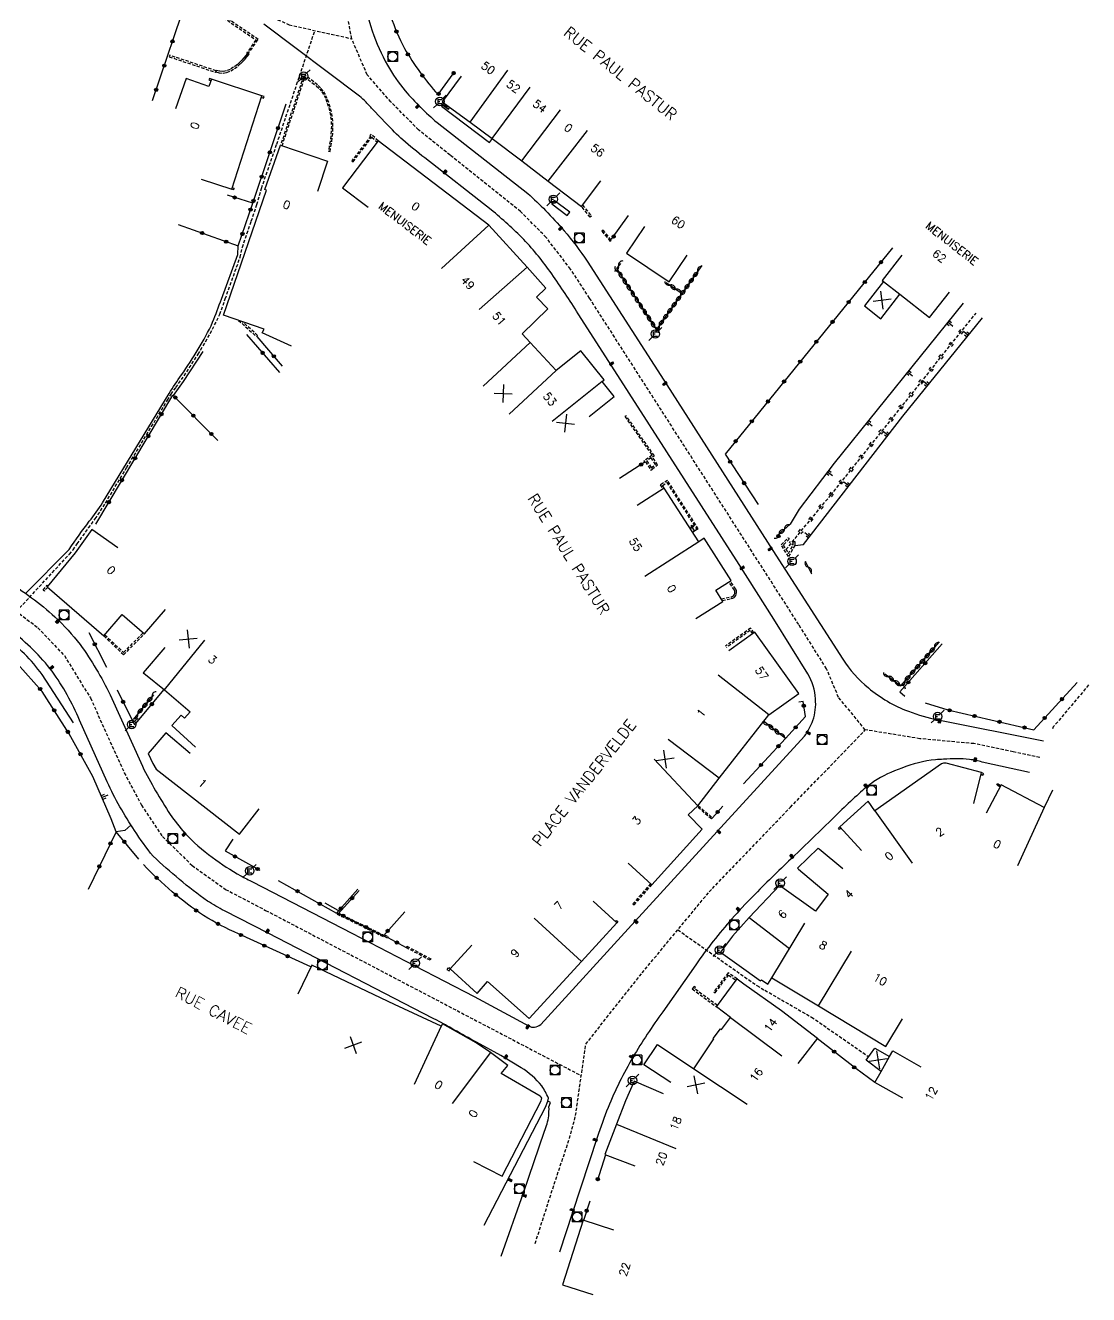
# Model space of a CAD drawing. Header units: millimetres. Extents: x 86000 to 86892, y 139360 to 140000.
# Drawn here: x 86726 to 86892, y 139359.5 to 139557.7 of the extents above; entities that cross this region are included whole.
import ezdxf
from ezdxf.enums import TextEntityAlignment as Align

# ---------------------------------------------------------------- set-up
doc = ezdxf.new("R2010")
doc.units = ezdxf.units.MM
doc.linetypes.add('DASHED', pattern=[0.75, 0.5, -0.25])
doc.layers.get('0').update_dxf_attribs({"linetype": 'CONTINUOUS'})
for name, color, linetype in [('W0001', 6, 'DASHED'), ('W0008', 7, 'CONTINUOUS'), ('W0100', 7, 'CONTINUOUS'), ('W0112', 1, 'DASHED'), ('W0211', 2, 'CONTINUOUS'), ('W0220', 5, 'DASHED'), ('W0310', 3, 'CONTINUOUS'), ('W0322', 7, 'CONTINUOUS'), ('W0334', 7, 'CONTINUOUS'), ('W0400', 7, 'CONTINUOUS'), ('W0420', 7, 'CONTINUOUS'), ('W0471', 7, 'CONTINUOUS'), ('W0984', 7, 'CONTINUOUS'), ('W0989', 7, 'CONTINUOUS'), ('W0991', 7, 'CONTINUOUS'), ('W1102', 7, 'CONTINUOUS')]:
    doc.layers.add(name, color=color, linetype=linetype)
doc.styles.get("Standard").update_dxf_attribs({"font": 'romans.shx', "width": 0.85})

# ---------------------------------------------------------------- blocks, each defined once
blk = doc.blocks.new('t310o')
at = {"color": 0, "linetype": 'Continuous'}
for centre, start, end in [((-0.5, 0.38), 216.8699, 323.1304), ((0.5, -0.37), 36.8699, 143.1303)]:
    blk.add_arc(centre, 0.625, start, end, dxfattribs=at)
blk = doc.blocks.new('T400')
for p, q in [((-0.15, 0.3), (0.15, 0.3)), ((-0.15, -0.25), (-0.15, 0.3)), ((-0.15, 0.15), (0.15, 0.15)), ((-0.15, 0), (0.15, 0)), ((0.15, 0.3), (0.15, -0.25)), ((-0.15, -0.15), (0.15, -0.15)), ((-0.15, -0.25), (-0.15, -0.3)), ((-0.15, -0.3), (0.15, -0.3)), ((0.15, -0.3), (0.15, -0.25))]:
    blk.add_line(p, q)
blk = doc.blocks.new('T471')
for p, q in [((-0.333334, 0.333334), (-0.333334, -0.333334)), ((-0.333334, 0.333334), (0.333334, 0.333334)), ((-0.333334, 0), (0, 0)), ((0.500001, 0.500001), (1.000002, 1.000002)), ((-0.500001, -0.500001), (-1.000002, -1.000002)), ((-0.333334, -0.333334), (0.333334, -0.333334))]:
    blk.add_line(p, q)
blk.add_ellipse((0, 0), major_axis=(0.471405, 0.471405), ratio=1, start_param=5.4977871438, end_param=11.780972451)
blk = doc.blocks.new('T420')
for p, q in [((0.75, 0.75), (-0.75, 0.75)), ((-0.75, 0.75), (-0.75, -0.75)), ((0.75, 0.75), (0.75, -0.75)), ((0.75, -0.75), (-0.75, -0.75))]:
    blk.add_line(p, q)
blk.add_ellipse((0, 0), major_axis=(-0.53, 0.53), ratio=1, start_param=3.926991, end_param=10.210176)
blk = doc.blocks.new('t322o')
at = {"color": 0, "linetype": 'Continuous'}
for radius in [0.25, 0.15]:
    blk.add_circle((0, 0), radius, dxfattribs=at)
blk = doc.blocks.new('t991o')
at = {"color": 0, "linetype": 'Continuous'}
for p, q in [((-1, 1), (1, -1)), ((-1, -1), (1, 1))]:
    blk.add_line(p, q, dxfattribs=at)
blk = doc.blocks.new('t211o')
at = {"color": 0, "linetype": 'Continuous'}
for p, q in [((-0.29, 0.5), (-0.29, 0)), ((0, 1), (0, 0)), ((0.29, 0.5), (0.29, 0))]:
    blk.add_line(p, q, dxfattribs=at)

msp = doc.modelspace()

# ---------------------------------------------------------------- linework, layer by layer
at = {"layer": 'W0001'}
for points in [[(86846.76, 139464.17), (86814.11, 139515.11), (86811.13, 139519.67), (86807.32, 139524.61), (86803.33, 139528.66), (86792.33, 139537.45), (86787.39, 139541.41), (86783.09, 139545.76), (86779.39, 139549.99), (86776.97, 139555.63), (86775.32, 139564.31), (86774.26, 139569.88), (86769.89, 139590.37), (86767.25, 139602.43), (86764.65, 139611.63), (86761.64, 139619.58), (86757.82, 139627.76), (86755.2, 139633.38), (86745.91, 139652.24), (86731.45, 139681.37)], [(86704.26, 139589.55), (86716.69, 139584.09), (86724.96, 139580.28), (86733.85, 139575.99), (86741.6, 139571.91), (86743.94, 139570.6), (86748.37, 139568.44), (86751.18, 139566.82), (86764.03, 139559.22), (86767.19, 139557.81), (86776.97, 139555.63)], [(86724.61, 139466.2), (86732.89, 139475.15), (86733.46, 139475.83), (86734.12, 139476.77), (86735.88, 139479.24), (86736.92, 139480.68), (86737.75, 139481.91), (86738.51, 139483.12), (86741.82, 139488.62), (86745.71, 139495.07), (86748.19, 139499.19), (86748.76, 139500.14), (86749.52, 139501.16), (86751.2, 139503.6), (86753, 139506.38), (86754.89, 139509.6), (86756.38, 139512.6), (86757.23, 139515.03), (86759.54, 139521.51), (86759.89, 139523.06), (86761.29, 139527.16), (86762.17, 139529.73), (86762.87, 139532.27), (86765.27, 139539.18), (86771.21, 139556.91)], [(86683.66, 139484.8), (86692.74, 139480.95), (86701.6, 139477.19), (86709.96, 139473.7), (86716.4, 139470.96), (86722.67, 139467.67), (86727.98, 139463.66), (86732.1, 139459.3), (86736.17, 139452.69), (86741.44, 139441.02), (86744.14, 139435.97), (86747.41, 139431.06), (86752.05, 139426.53), (86757.26, 139422.81), (86763.53, 139419.53), (86812.81, 139393.71)], [(86884.4, 139443.41), (86880.24, 139444.26), (86874.12, 139445.56), (86865.67, 139446.33), (86857.16, 139447.72), (86852.98, 139452.79), (86851.1, 139457.26), (86846.76, 139464.17)], [(86805.6, 139367.5), (86808.58, 139376.78), (86810.97, 139383.89), (86811.92, 139387.48), (86813.51, 139398.64), (86822.3, 139409.75), (86832.77, 139422.4), (86845.46, 139435.62), (86857.16, 139447.72)], [(86827.88, 139416.49), (86840.24, 139407.78), (86841.47, 139407.05), (86848.76, 139402.86), (86857.7, 139396.67)]]:
    msp.add_lwpolyline(points, dxfattribs=at)
at = {"layer": 'W0008', "flags": 128}
for points in [[(86778.41, 139563.85, 0.0285), (86780.17, 139556.85, 0.0474), (86782.57, 139551.49, 0.0444), (86785.31, 139547.48, 0.0371), (86790.3, 139542.55), (86804.48, 139531.45, -0.0101), (86807.23, 139528.82, -0.0189), (86810.12, 139525.66, -0.033), (86813.73, 139520.88), (86826.18, 139501.59), (86842.74, 139475.7), (86853.63, 139458.77, 0.0757), (86857.64, 139454.26, 0.0819), (86863.88, 139450.61, 0.0418), (86868.54, 139449.28), (86884.98, 139445.98)], [(86723.02, 139470.96, -0.0522), (86730.63, 139465.35, -0.0444), (86734.57, 139461.03, -0.0395), (86739.27, 139453.18), (86744.28, 139442.03, 0.0288), (86748.63, 139434.52, 0.0338), (86750.91, 139431.6, 0.0484), (86755.2, 139427.81, 0.0343), (86759.65, 139424.93, 0.0063), (86761.5, 139423.96), (86776.97, 139415.96), (86786.83, 139410.88), (86796.08, 139406.08), (86804.65, 139401.46, 0.1443), (86805.5, 139401.27, 0.1095), (86806.48, 139401.68), (86821.22, 139417.82), (86834.02, 139431.83), (86847.67, 139446.72, 0.0537), (86848.98, 139449.19, 0.1035), (86849.38, 139452.54, 0.1215), (86848.2, 139456.45), (86842.87, 139465), (86837.47, 139473.52), (86817.59, 139504.49), (86812.33, 139512.69, 0.0121), (86808.2, 139518.91, 0.0368), (86803.82, 139524.29, 0.0248), (86798.73, 139528.92), (86788.36, 139537.03, -0.0159), (86784.97, 139539.82, -0.0211), (86782.38, 139542.36), (86780.37, 139544.5, 0.0019), (86779.2, 139545.71, 0.0406), (86778.2, 139546.66), (86763.24, 139557.92)], [(86726.04, 139469.02), (86732.85, 139475.9, -0.0124), (86735.99, 139480.29, 0.0271), (86738.07, 139483.15), (86748.46, 139500.26, -0.015), (86750.39, 139503.13, 0.0154), (86753, 139507.15, 0.0333), (86755.25, 139511.37, 0.0145), (86756.62, 139514.99), (86759.18, 139521.93), (86759.26, 139523.27)], [(86797.67, 139370.35), (86807.2, 139388.8), (86807.58, 139389.74), (86807.68, 139390.22, 0.0432), (86806.65, 139392.11, 0.0863), (86803.42, 139394.95), (86800.24, 139396.84), (86796.47, 139398.93, -0.0025), (86792.93, 139400.89, 0.011), (86790.27, 139402.37), (86789.71, 139402.66), (86763.93, 139415.95), (86757.09, 139419.43, -0.0079), (86754.43, 139420.98, -0.0336), (86745.96, 139428, -0.0302), (86743.07, 139431.98, -0.0398), (86738.79, 139439.58), (86734.48, 139449.22, 0.055), (86730.19, 139456.86, 0.0677), (86723.83, 139463.16, 0.0438)], [(86882.79, 139441.08), (86875.4, 139442.69, 0.0197), (86873.43, 139443.1, 0.0466), (86869.37, 139443.12, 0.0094), (86868.12, 139443.05, 0.0676), (86862.85, 139441.75, 0.0601), (86858.5, 139439.63, 0.034), (86856.15, 139437.74, 0.0069), (86853.51, 139435.28), (86852.03, 139433.82), (86845.57, 139427.58, 0.0074), (86839.57, 139421.7, 0.0128), (86836.34, 139418.23, 0.0271), (86830.68, 139411.03), (86825.52, 139403.69, 0.0209), (86820.87, 139396.6, 0.0361), (86816.99, 139388.74, 0.0168), (86815.3, 139384.08), (86811.44, 139372.35), (86809.42, 139366.16)], [(86800.31, 139365.55), (86803.8, 139375.44), (86807.08, 139385.03, 0.0545), (86807.73, 139387.43, 0.0346), (86807.76, 139388.86), (86808.01, 139389.52), (86807.58, 139389.74)]]:
    msp.add_lwpolyline(points, format="xyb", dxfattribs=at)
at = {"layer": 'W0100'}
msp.add_line((86830.87, 139478.98), (86830.2, 139478.54), dxfattribs=at)
at = {"layer": 'W0100', "flags": 128}
for points in [[(86794.06, 139549.81), (86791.11, 139545.76), (86795.44, 139542.61), (86798.9, 139540.05), (86803.53, 139536.56), (86807.64, 139533.37), (86812.83, 139529.45), (86815.85, 139533.43)], [(86753.47, 139533.68), (86758.23, 139532.15), (86762.92, 139546.73), (86755.06, 139549.32), (86754.66, 139548.18), (86751.14, 139549.42), (86749.47, 139544.7)], [(86791.34, 139545.6), (86791.14, 139545.33), (86792.06, 139544.62), (86792.27, 139544.92)], [(86767.55, 139507.61), (86763.01, 139509.71), (86763.28, 139510.29), (86756.94, 139512.45), (86763.68, 139532.01), (86763.39, 139532.11), (86765.86, 139538.99), (86773.21, 139536.5), (86771.61, 139531.76)], [(86814.03, 139496.63), (86817.93, 139499.76), (86816.05, 139502.11), (86816.36, 139502.36), (86812.76, 139506.91), (86808.89, 139503.83), (86804.81, 139508.21), (86803.58, 139509.53), (86807.58, 139513.43), (86805.81, 139515.3), (86807.25, 139516.69), (86804.37, 139519.96), (86798.38, 139526.52), (86781.12, 139539.69), (86775.53, 139532.33), (86779.51, 139529.31)], [(86822.68, 139526.31), (86819.88, 139522.17), (86826.52, 139517.68), (86829.32, 139521.82)], [(86862.87, 139521.83), (86859.79, 139517.89), (86860, 139517.73), (86857.01, 139513.9), (86859.59, 139511.9), (86862.54, 139515.74), (86867.2, 139512.11), (86870.28, 139516.05)], [(86830.71, 139465.09), (86834.93, 139467.78), (86833.8, 139469.54), (86836.19, 139471.06), (86832, 139477.62), (86831.15, 139477.07), (86825.73, 139485.45), (86821.53, 139482.74)], [(86740.46, 139476.13), (86736.38, 139479.02), (86733.78, 139475.35), (86729.42, 139470.07), (86738.25, 139462.38), (86741.15, 139465.71), (86744.59, 139462.72), (86747.87, 139466.49)], [(86820.11, 139426.88), (86823.82, 139423.52), (86831.69, 139432.21), (86829.52, 139434.42), (86831.03, 139435.83), (86834.33, 139440.17), (86842.08, 139450.08), (86846.77, 139453.38), (86839.91, 139462.97), (86835.84, 139460.05)], [(86747.78, 139460.55), (86744.41, 139456.64), (86744.78, 139456.35), (86747.71, 139453.97), (86751.74, 139450.52), (86750.88, 139449.53), (86750.36, 139450), (86748.89, 139448.37), (86752.6, 139445.02)], [(86751.74, 139444.04), (86747.93, 139447.27), (86745.16, 139444), (86745.94, 139442.46), (86746.44, 139441.6), (86759.44, 139431.45), (86762.51, 139435.39)], [(86886.38, 139438.3), (86886.38, 139438.3), (86886.38, 139438.3), (86885.06, 139435.6), (86878.37, 139439.13), (86876.04, 139434.71)], [(86853.63, 139426.01), (86849.95, 139429.1), (86849.81, 139429.25), (86846.58, 139426.11), (86846.72, 139425.97), (86851.36, 139422.07), (86849.39, 139419.41), (86843.78, 139423.43), (86839.03, 139418.42), (86836.42, 139415.5), (86834.54, 139413.02), (86838.56, 139410.14), (86840.81, 139408.54), (86840.94, 139408.66), (86841.94, 139408.02), (86842.56, 139408.97), (86849.83, 139404.6), (86860.36, 139398.28), (86862.94, 139402.57)], [(86795.7, 139414.11), (86792.32, 139410.42), (86796.55, 139406.55), (86798.19, 139408.41), (86804.65, 139402.64), (86812.82, 139411.52), (86818.35, 139417.6), (86814.66, 139420.96)], [(86826.77, 139392.64), (86822.6, 139395.4), (86824.69, 139398.56), (86830.38, 139394.8), (86833.5, 139399.48), (86833.42, 139399.54), (86834.54, 139401.04), (86834.7, 139400.92), (86836.1, 139402.8), (86833.92, 139404.46), (86837.14, 139408.84), (86838.21, 139408.06), (86844.09, 139403.9), (86849.69, 139399.58), (86846.64, 139395.62)], [(86825.66, 139390.86), (86821.09, 139392.88), (86819.7, 139389.76), (86818.31, 139386.15), (86816.5, 139381.41), (86821.17, 139379.62)], [(86817.88, 139369.59), (86813.12, 139371.13), (86809.86, 139361.07), (86814.62, 139359.53)]]:
    msp.add_lwpolyline(points, dxfattribs=at)
at = {"layer": 'W0100'}
for points in [[(86791.6, 139544.98), (86791.81, 139545.26), (86791.41, 139545.2), (86791.87, 139544.86), (86791.81, 139545.26)], [(86830.53, 139478.76), (86829.99, 139479.6), (86829.91, 139479.21), (86830.38, 139479.52), (86829.99, 139479.6)], [(86863.02, 139390.18), (86858.67, 139392.65), (86859.65, 139394.37), (86857.31, 139396.14), (86858.65, 139398.01), (86860.96, 139396.69), (86861.46, 139397.57), (86865.81, 139395.1)]]:
    msp.add_lwpolyline(points, dxfattribs=at)
at = {"layer": 'W0100', "flags": 128}
for points in [[(86874.08, 139436.22), (86875.32, 139441.07), (86869.77, 139442.5, 0.0982), (86869.34, 139442.53, 0.1044), (86869.07, 139442.41), (86858.67, 139435.05), (86857.59, 139436.57), (86853.2, 139432.55), (86856.58, 139428.86)], [(86796, 139380.29), (86800.44, 139378), (86806.54, 139389.78, 0.1805), (86806.63, 139390.21, 0.187), (86806.39, 139390.49), (86800.28, 139394.05), (86801.35, 139395.31), (86798.64, 139397.35), (86796.54, 139398.75), (86796.05, 139399.06), (86791.15, 139401.81), (86790.93, 139401.43), (86783.63, 139404.82), (86770.73, 139410.97), (86768.58, 139406.45)]]:
    msp.add_lwpolyline(points, format="xyb", dxfattribs=at)
at = {"layer": 'W0112'}
for points in [[(86751.38, 139562.77), (86761.99, 139555.45), (86760.54, 139553.34), (86760.75, 139553.2), (86762.34, 139555.52), (86751.53, 139562.97)], [(86748.48, 139552.81), (86755.71, 139550.39), (86755.79, 139550.63), (86748.56, 139553.05)], [(86769.56, 139549.71), (86771.47, 139548.24), (86771.93, 139547.82), (86772.31, 139547.33), (86772.64, 139546.78), (86772.92, 139546.19), (86773.16, 139545.58), (86773.38, 139544.87), (86773.56, 139544.16), (86773.68, 139543.44), (86773.76, 139542.72), (86773.79, 139542), (86773.77, 139541.22), (86773.7, 139540.43), (86773.6, 139539.64), (86773.47, 139538.85), (86773.33, 139538.06), (86773.58, 139538.01), (86773.72, 139538.81), (86773.85, 139539.61), (86773.95, 139540.41), (86774.02, 139541.2), (86774.04, 139542), (86774.01, 139542.74), (86773.93, 139543.47), (86773.8, 139544.21), (86773.62, 139544.94), (86773.39, 139545.66), (86773.15, 139546.29), (86772.86, 139546.9), (86772.52, 139547.47), (86772.11, 139547.99), (86771.63, 139548.43), (86769.71, 139549.91)], [(86817.48, 139524.2), (86816.24, 139525.73), (86816.04, 139525.58), (86817.29, 139524.04)], [(86822.83, 139489.58), (86823.66, 139488.28), (86823.87, 139488.41), (86824.73, 139489.09), (86823.94, 139490.33), (86824.22, 139490.52), (86819.81, 139496.77), (86819.61, 139496.63), (86823.87, 139490.58), (86822.59, 139489.71), (86822.73, 139489.51)], [(86823.04, 139489.72), (86823.73, 139488.63), (86824.39, 139489.14), (86823.73, 139490.19)], [(86846.16, 139477.11), (86846.16, 139476.52), (86845.16, 139474.76), (86844.03, 139476.59), (86845.11, 139477.69), (86845.29, 139477.51), (86844.34, 139476.56), (86845.15, 139475.25), (86845.91, 139476.59), (86845.91, 139477.11)], [(86782.01, 139415.63), (86782.07, 139415.73), (86782.67, 139415.39), (86782.54, 139415.17), (86781.96, 139415.51), (86781.91, 139415.4), (86774.77, 139418.89), (86774.88, 139419.12)], [(86785.57, 139413.95), (86789.33, 139411.95), (86789.21, 139411.73), (86785.45, 139413.73)]]:
    msp.add_lwpolyline(points, close=True, dxfattribs=at)
for points in [[(86760.66, 139553.26), (86760.46, 139553.01), (86760.13, 139552.64), (86759.79, 139552.27), (86759.43, 139551.91), (86759.05, 139551.56), (86758.53, 139551.17), (86757.98, 139550.84), (86757.41, 139550.61), (86756.86, 139550.51), (86756.3, 139550.57), (86755.83, 139550.69), (86755.77, 139550.45), (86756.26, 139550.32), (86756.87, 139550.26), (86757.48, 139550.37), (86758.09, 139550.62), (86758.67, 139550.96), (86759.2, 139551.37), (86759.61, 139551.73), (86759.98, 139552.09), (86760.32, 139552.47), (86760.65, 139552.85), (86760.97, 139553.24), (86760.85, 139553.35)], [(86766.1, 139538.91), (86769.66, 139549.67), (86769.43, 139549.74), (86765.86, 139538.99)], [(86755.06, 139549.32), (86754.76, 139549.43), (86754.67, 139549.19), (86754.98, 139549.08)], [(86762.84, 139546.49), (86763.21, 139546.37), (86763.29, 139546.61), (86762.92, 139546.73)], [(86781.12, 139539.69), (86779.99, 139540.71), (86779.82, 139540.53), (86779.93, 139540.43), (86776.98, 139536.57), (86777.18, 139536.42), (86780.11, 139540.26), (86780.97, 139539.49)], [(86758.3, 139532.39), (86758.58, 139532.3), (86758.51, 139532.06), (86758.23, 139532.15)], [(86812.99, 139529.65), (86814.41, 139527.93), (86814.22, 139527.77), (86812.83, 139529.45)], [(86759.28, 139511.64), (86762.12, 139509.12), (86762.28, 139509.31), (86759.89, 139511.44)], [(86825.73, 139485.45), (86825.47, 139485.87), (86826.18, 139486.32), (86830.87, 139478.98), (86831.08, 139479.11), (86826.26, 139486.67), (86825.33, 139486.08), (86825.32, 139486.1), (86825.11, 139485.97), (86825.52, 139485.32)], [(86834.69, 139468.15), (86836.17, 139468.47), (86836.27, 139468.5), (86836.37, 139468.53), (86836.46, 139468.57), (86836.54, 139468.61), (86836.6, 139468.66), (86836.7, 139468.8), (86836.77, 139468.98), (86836.8, 139469.19), (86836.78, 139469.38), (86836.71, 139469.52), (86835.84, 139470.84)], [(86834.83, 139467.93), (86836.22, 139468.23), (86836.34, 139468.26), (86836.46, 139468.3), (86836.57, 139468.34), (86836.68, 139468.4), (86836.77, 139468.48), (86836.92, 139468.68), (86837.01, 139468.92), (86837.05, 139469.18), (86837.02, 139469.44), (86836.92, 139469.66), (86836.05, 139470.98)], [(86729.5, 139469.99), (86728.98, 139469.38), (86728.79, 139469.55), (86729.44, 139470.31), (86729.55, 139470.22)], [(86738.25, 139462.38), (86741.36, 139459.43), (86744.59, 139462.72)], [(86738.42, 139462.56), (86741.36, 139459.78), (86744.4, 139462.88)], [(86839.77, 139462.87), (86839.25, 139463.6), (86835.32, 139460.79)], [(86839.57, 139462.72), (86839.19, 139463.25), (86835.46, 139460.58)], [(86892.02, 139454.72), (86886.5, 139448.16), (86886.41, 139447.89)], [(86875.26, 139440.81), (86875.53, 139440.62), (86875.67, 139440.83), (86875.32, 139441.07)], [(86878.19, 139438.79), (86877.68, 139439.12), (86877.82, 139439.33), (86878.31, 139439.01)], [(86831.07, 139435.89), (86833.29, 139433.99), (86833.13, 139433.8), (86830.89, 139435.71)], [(86853.37, 139432.36), (86853.15, 139432.16), (86852.98, 139432.35), (86853.2, 139432.55)], [(86823.63, 139423.69), (86820.88, 139420.55), (86821.07, 139420.39), (86823.82, 139423.52)], [(86818.17, 139417.76), (86818.33, 139417.95), (86818.52, 139417.78), (86818.35, 139417.6)], [(86792.34, 139410.44), (86792.16, 139410.56), (86792.08, 139410.43), (86791.97, 139410.5), (86791.83, 139410.29), (86792.16, 139410.08), (86792.35, 139410.39)], [(86837.14, 139408.84), (86835.73, 139409.76), (86833.52, 139406.81), (86833.72, 139406.66), (86835.79, 139409.42), (86836.99, 139408.64)], [(86834.06, 139404.67), (86830.49, 139407.3), (86830.63, 139407.5), (86830.43, 139407.65), (86830.14, 139407.25), (86833.92, 139404.46)]]:
    msp.add_lwpolyline(points, dxfattribs=at)
at = {"layer": 'W0211', "flags": 128}
for points in [[(86872.45, 139514.35), (86852.28, 139489.35), (86846.84, 139482.17), (86845.42, 139479.84)], [(86742.5, 139432.84), (86741.53, 139432), (86740.19, 139431.78), (86739.4, 139433.82), (86736.57, 139440.44)]]:
    msp.add_lwpolyline(points, dxfattribs=at)
at = {"layer": 'W0211'}
msp.add_lwpolyline([(86846.16, 139476.52), (86847.52, 139476.64), (86863.02, 139496.7), (86875.43, 139512.03)], dxfattribs=at)
at = {"layer": 'W0211', "flags": 128}
msp.add_lwpolyline([(86733.55, 139448.83), (86728.62, 139456.35, 0.0926), (86722.54, 139462.26, 0.0272), (86713.89, 139467.52)], format="xyb", dxfattribs=at)
at = {"layer": 'W0220'}
for p, q in [((86851.76, 139484.36), (86874.46, 139512.78)), ((86871.93, 139510.02), (86872.09, 139510.21)), ((86870.22, 139507.87), (86870.37, 139508.06)), ((86870.37, 139508.06), (86870.53, 139508.26)), ((86871.78, 139509.82), (86871.93, 139510.02)), ((86872.17, 139509.51), (86872.32, 139509.71)), ((86872.32, 139509.71), (86872.48, 139509.9)), ((86868.65, 139505.92), (86868.81, 139506.11)), ((86868.81, 139506.11), (86868.97, 139506.31)), ((86870.61, 139507.56), (86870.76, 139507.75)), ((86870.76, 139507.75), (86870.92, 139507.95)), ((86867.09, 139503.96), (86867.25, 139504.16)), ((86867.25, 139504.16), (86867.41, 139504.35)), ((86869.05, 139505.6), (86869.2, 139505.8)), ((86869.2, 139505.8), (86869.36, 139505.99)), ((86865.53, 139502.01), (86865.69, 139502.2)), ((86865.69, 139502.2), (86865.85, 139502.4)), ((86867.49, 139503.65), (86867.64, 139503.85)), ((86867.64, 139503.85), (86867.8, 139504.04)), ((86863.97, 139500.06), (86864.13, 139500.25)), ((86864.13, 139500.25), (86864.29, 139500.45)), ((86864.52, 139499.94), (86864.68, 139500.13)), ((86865.93, 139501.7), (86866.08, 139501.89)), ((86866.08, 139501.89), (86866.24, 139502.09)), ((86862.41, 139498.1), (86862.57, 139498.3)), ((86862.57, 139498.3), (86862.73, 139498.49)), ((86862.96, 139497.99), (86863.12, 139498.18)), ((86864.37, 139499.74), (86864.52, 139499.94)), ((86860.85, 139496.15), (86861.01, 139496.34)), ((86861.01, 139496.34), (86861.17, 139496.54)), ((86861.4, 139496.03), (86861.56, 139496.23)), ((86862.81, 139497.79), (86862.96, 139497.99)), ((86859.29, 139494.2), (86859.45, 139494.39)), ((86859.45, 139494.39), (86859.61, 139494.59)), ((86859.84, 139494.08), (86860, 139494.27)), ((86861.25, 139495.84), (86861.4, 139496.03)), ((86857.73, 139492.24), (86857.89, 139492.44)), ((86857.89, 139492.44), (86858.05, 139492.63)), ((86858.28, 139492.12), (86858.44, 139492.32)), ((86859.69, 139493.88), (86859.84, 139494.08)), ((86856.17, 139490.29), (86856.33, 139490.48)), ((86856.33, 139490.48), (86856.49, 139490.68)), ((86856.72, 139490.17), (86856.88, 139490.37)), ((86858.12, 139491.93), (86858.28, 139492.12)), ((86854.61, 139488.33), (86854.77, 139488.53)), ((86854.77, 139488.53), (86854.93, 139488.73)), ((86855.16, 139488.22), (86855.32, 139488.41)), ((86856.56, 139489.98), (86856.72, 139490.17)), ((86853.05, 139486.38), (86853.21, 139486.58)), ((86853.21, 139486.58), (86853.37, 139486.77)), ((86853.44, 139486.07), (86853.6, 139486.26)), ((86853.6, 139486.26), (86853.76, 139486.46)), ((86855, 139488.02), (86855.16, 139488.22)), ((86844.77, 139475.87), (86851.76, 139484.36)), ((86851.49, 139484.43), (86851.57, 139484.52)), ((86851.57, 139484.52), (86851.65, 139484.62)), ((86851.65, 139484.62), (86851.81, 139484.82)), ((86851.96, 139484.21), (86852.04, 139484.31)), ((86852.04, 139484.31), (86852.2, 139484.51)), ((86849.91, 139482.5), (86850.07, 139482.69)), ((86850.07, 139482.69), (86850.22, 139482.89)), ((86850.29, 139482.18), (86850.45, 139482.38)), ((86850.45, 139482.38), (86850.61, 139482.57)), ((86851.88, 139484.11), (86851.96, 139484.21)), ((86848.32, 139480.57), (86848.48, 139480.76)), ((86848.48, 139480.76), (86848.64, 139480.96)), ((86848.7, 139480.25), (86848.86, 139480.45)), ((86848.86, 139480.45), (86849.02, 139480.64)), ((86846.73, 139478.64), (86846.89, 139478.83)), ((86846.89, 139478.83), (86847.05, 139479.03)), ((86847.12, 139478.32), (86847.27, 139478.52)), ((86847.27, 139478.52), (86847.43, 139478.71)), ((86845.3, 139476.9), (86845.46, 139477.1)), ((86845.69, 139476.59), (86845.84, 139476.78))]:
    msp.add_line(p, q, dxfattribs=at)
at = {"layer": 'W0310', "flags": 128}
for points in [[(86818.94, 139520.54), (86818.29, 139519.74), (86824.55, 139510.2), (86831.67, 139520.24)], [(86826.06, 139517.58), (86828.54, 139515.83)], [(86845.42, 139479.84), (86843.48, 139478.13)], [(86847.77, 139474.04), (86848.78, 139472.09)], [(86860.23, 139456.47), (86862.69, 139454.61), (86868.74, 139461.47)], [(86746.03, 139453.18), (86742.83, 139449.34)]]:
    msp.add_lwpolyline(points, dxfattribs=at)
at = {"layer": 'W0310'}
msp.add_lwpolyline([(86844.7, 139446.37), (86841.27, 139449.05)], dxfattribs=at)
at = {"layer": 'W0322', "flags": 128}
for points in [[(86777.74, 139584.02), (86779.37, 139575.78, 0.0069), (86781.64, 139564.41, 0.0696), (86785.19, 139554.1, 0.0475), (86790.44, 139546.91), (86793.07, 139550.52)], [(86770.6, 139410.7), (86759.29, 139415.85, -0.0335), (86753.84, 139418.7, -0.0532), (86744.46, 139426.67)]]:
    msp.add_lwpolyline(points, format="xyb", dxfattribs=at)
for points in [[(86745.87, 139545.98), (86751.53, 139562.8)], [(86749.85, 139526.64), (86759.26, 139523.27), (86761.51, 139529.93), (86757.57, 139531.21)], [(86817.55, 139524.31), (86820.16, 139528.02)], [(86861.41, 139522.97), (86835.29, 139490.78), (86840.41, 139482.88)], [(86760.56, 139509.47), (86765.67, 139503.54)], [(86762.14, 139509.14), (86766.12, 139504.52)], [(86737, 139479.85), (86749.04, 139499.99), (86756.08, 139492.88)], [(86736.57, 139440.42), (86732.85, 139447.07), (86728.66, 139453.72), (86723.45, 139459.51), (86717.07, 139464.02), (86709.87, 139467.44), (86702.85, 139470.59), (86681.49, 139479.7), (86677.56, 139470.5)], [(86843.35, 139478.14), (86843.84, 139477.81)], [(86735.91, 139462.9), (86738.67, 139457.51)], [(86869.16, 139461.13), (86862.54, 139453.63), (86863.31, 139452.95)], [(86866.5, 139451.95), (86870.02, 139450.84), (86883.48, 139447.73), (86890.22, 139455.11)], [(86740.34, 139453.96), (86743.05, 139448.51)], [(86743.2, 139448.67), (86747.67, 139454)], [(86838.16, 139439.28), (86844.7, 139446.37), (86847.83, 139449.78), (86847.44, 139452.16), (86846.79, 139452.06)], [(86743.72, 139427.53), (86740.19, 139431.78), (86735.81, 139422.79)], [(86758.42, 139430.65), (86757.19, 139428.81), (86762.61, 139425.79)], [(86765.48, 139424.21), (86774.6, 139419.09), (86777.93, 139422.82)], [(86778.11, 139422.65), (86774.91, 139419.06), (86781.91, 139415.57), (86785.24, 139419.3)], [(86772.79, 139420.7), (86775.17, 139419.36)], [(86782.6, 139415.27), (86785.45, 139413.73)], [(86858.67, 139392.65), (86855.67, 139394.82), (86849.65, 139399.52)], [(86816.58, 139381.37), (86815.27, 139377.24)], [(86814.12, 139374.13), (86813.18, 139371.11)]]:
    msp.add_lwpolyline(points, dxfattribs=at)
at = {"layer": 'W0322'}
for points in [[(86761.51, 139529.93), (86766.74, 139545.47)], [(86822.73, 139489.51), (86818.8, 139486.97)], [(86833.29, 139433.99), (86834.91, 139435.78)]]:
    msp.add_lwpolyline(points, dxfattribs=at)
at = {"layer": 'W0334', "flags": 128}
for points in [[(86791.14, 139545.33), (86790.96, 139545.08), (86798.5, 139539.45), (86798.94, 139540.03)], [(86808.56, 139530.37), (86808.22, 139529.83), (86810.63, 139528.03), (86811, 139528.53), (86808.56, 139530.37)], [(86749.12, 139499.9), (86750.68, 139502.09), (86753.77, 139506.81)]]:
    msp.add_lwpolyline(points, dxfattribs=at)
at = {"layer": 'W1102'}
for p, q in [((86795.44, 139542.61), (86801.33, 139550.7)), ((86798.9, 139540.05), (86804.85, 139548.09)), ((86803.53, 139536.56), (86809.55, 139544.55)), ((86807.64, 139533.37), (86813.77, 139541.28)), ((86798.38, 139526.52), (86791, 139519.77)), ((86804.37, 139519.96), (86796.86, 139513.37)), ((86860, 139517.73), (86862.54, 139515.74)), ((86804.81, 139508.21), (86797.49, 139501.4)), ((86808.89, 139503.83), (86801.57, 139497.01)), ((86816.05, 139502.11), (86808.24, 139495.86)), ((86831.15, 139477.07), (86822.75, 139471.65)), ((86747.71, 139453.97), (86754.03, 139461.71)), ((86842.08, 139450.08), (86834.2, 139456.25)), ((86834.33, 139440.17), (86826.36, 139446.22)), ((86831.03, 139435.83), (86824.19, 139443.13)), ((86858.67, 139435.05), (86864.45, 139426.89)), ((86885.06, 139435.6), (86880.91, 139426.5)), ((86812.82, 139411.52), (86805.46, 139418.29)), ((86839.03, 139418.42), (86845.34, 139413.59)), ((86842.56, 139408.97), (86847.72, 139417.54)), ((86849.83, 139404.6), (86854.98, 139413.17)), ((86790.93, 139401.43), (86786.72, 139392.36)), ((86836.1, 139402.8), (86844.12, 139396.82)), ((86798.64, 139397.35), (86792.64, 139389.35)), ((86859.65, 139394.37), (86860.96, 139396.69)), ((86830.38, 139394.8), (86838.71, 139389.28)), ((86818.31, 139386.15), (86827.55, 139382.33))]:
    msp.add_line(p, q, dxfattribs=at)

# ---------------------------------------------------------------- block references
at = {"layer": 'W0211'}
for p, rotation in [((86870.03, 139511.35), 231.1008474411397), ((86873.24, 139509.33), 51.01859693178034), ((86863.75, 139503.57), 231.1008474411397), ((86866.95, 139501.56), 51.01859693178034), ((86857.47, 139495.78), 231.1008474411397), ((86860.73, 139493.73), 52.30879961553382), ((86851.23, 139487.97), 232.8809752602177), ((86854.62, 139485.82), 52.30879961553382), ((86848.5, 139477.91), 52.30879961553382), ((86737.98, 139437.13), 293.1999489243581)]:
    msp.add_blockref('t211o', p, dxfattribs=dict(at, rotation=rotation))
at = {"layer": 'W0310'}
for p, rotation in [((86818.64, 139520.16), 230.5156676823389), ((86818.62, 139519.23), 303.2697434754037), ((86831, 139519.29), 54.6364069186174), ((86819.26, 139518.27), 303.2697434754037), ((86819.89, 139517.3), 303.2697434754037), ((86829.66, 139517.41), 54.6364069186174), ((86830.33, 139518.35), 54.6364069186174), ((86820.52, 139516.33), 303.2697434754037), ((86821.16, 139515.37), 303.2697434754037), ((86826.65, 139517.16), 324.8926905794478), ((86827.6, 139516.5), 324.8926905794478), ((86828.32, 139515.53), 54.6364069186174), ((86828.99, 139516.47), 54.6364069186174), ((86821.79, 139514.4), 303.2697434754037), ((86822.42, 139513.44), 303.2697434754037), ((86826.99, 139513.64), 54.6364069186174), ((86827.65, 139514.58), 54.6364069186174), ((86823.06, 139512.47), 303.2697434754037), ((86823.69, 139511.51), 303.2697434754037), ((86825.65, 139511.76), 54.6364069186174), ((86826.32, 139512.7), 54.6364069186174), ((86824.32, 139510.54), 303.2697434754037), ((86824.98, 139510.82), 54.6364069186174), ((86843.68, 139478.31), 221.459085085734), ((86844.55, 139479.08), 221.459085085734), ((86848.25, 139473.11), 297.4503973879793), ((86867.21, 139459.74), 48.61183395752139), ((86867.98, 139460.61), 48.61183395752139), ((86865.69, 139458.01), 48.61183395752139), ((86866.45, 139458.87), 48.61183395752139), ((86860.77, 139456.05), 323.0599774574332), ((86864.16, 139456.27), 48.61183395752139), ((86864.92, 139457.14), 48.61183395752139), ((86861.7, 139455.36), 323.0599774574332), ((86862.62, 139454.67), 323.0599774574332), ((86863.4, 139455.41), 48.61183395752139), ((86745.05, 139452), 230.1207145303624), ((86745.79, 139452.89), 230.1207145303624), ((86743.57, 139450.23), 230.1207145303624), ((86744.31, 139451.12), 230.1207145303624), ((86841.97, 139448.5), 141.9674828748845), ((86842.88, 139447.79), 141.9674828748845), ((86843.79, 139447.08), 141.9674828748845)]:
    msp.add_blockref('t310o', p, dxfattribs=dict(at, rotation=rotation))
at = {"layer": 'W0322'}
for p, rotation in [((86783.95, 139556.76), 292.671915076816), ((86748.98, 139555.22), 71.38361180726773), ((86747.7, 139551.43), 71.38361180726773), ((86785.74, 139553.19), 302.0221404078216), ((86788, 139549.89), 306.904789444449), ((86792.88, 139550.27), 53.92042747186252), ((86746.43, 139547.64), 71.38361180726773), ((86790.53, 139547.03), 53.92042747186252), ((86765.46, 139541.68), 71.38047707463384), ((86764.19, 139537.89), 71.38047707463384), ((86762.91, 139534.1), 71.38047707463384), ((86758.69, 139530.84), 162.0892185630641), ((86761.63, 139530.31), 71.38047707463384), ((86761.17, 139528.95), 71.38047707466703), ((86753.61, 139525.29), 340.2617365183394), ((86757.38, 139523.94), 340.2617365183394), ((86759.9, 139525.16), 71.38047707466703), ((86817.86, 139524.74), 54.9508757234928), ((86859.6, 139520.74), 230.9472558079088), ((86857.08, 139517.64), 230.9472558079088), ((86854.56, 139514.53), 230.9472558079088), ((86852.04, 139511.43), 230.9472558079088), ((86849.52, 139508.32), 230.9472558079088), ((86763.06, 139506.57), 310.7287342435133), ((86764.81, 139506.04), 310.7287342431907), ((86847, 139505.21), 230.9472558079088), ((86844.48, 139502.11), 230.9472558079088), ((86749.42, 139499.61), 314.7514436733567), ((86841.96, 139499), 230.9472558079088), ((86747.26, 139497.01), 59.12875042931752), ((86752.24, 139496.77), 314.7514436733567), ((86839.44, 139495.89), 230.9472558079088), ((86755.05, 139493.92), 314.7514436733567), ((86745.21, 139493.58), 59.12875042931752), ((86836.92, 139492.79), 230.9472558079088), ((86743.16, 139490.15), 59.12875042931752), ((86822.16, 139489.14), 212.8694201277607), ((86836.06, 139489.59), 302.9556006021362), ((86741.11, 139486.71), 59.12875042931752), ((86838.23, 139486.24), 302.9556006021362), ((86739.05, 139483.28), 59.12875042931752), ((86843.59, 139477.98), 326.1860615456446), ((86736.85, 139461.07), 297.1123182821427), ((86866.51, 139458.13), 228.6118339575684), ((86863.87, 139455.13), 228.6118339575684), ((86728.31, 139454.1), 131.9554038275152), ((86887.86, 139452.52), 47.60137599244916), ((86730.52, 139450.77), 122.275741626268), ((86741.27, 139452.09), 296.44482866479), ((86745.77, 139451.74), 49.98591316873113), ((86847.55, 139451.48), 99.30181278770607), ((86870.32, 139450.77), 346.9726818444916), ((86874.22, 139449.87), 346.9726818444916), ((86878.12, 139448.97), 346.9726818444916), ((86885.16, 139449.57), 47.60137599244916), ((86732.65, 139447.39), 122.275741626268), ((86846.29, 139448.1), 47.47055174218115), ((86882.01, 139448.07), 346.9726818444916), ((86843.59, 139445.16), 47.31983406302145), ((86734.62, 139443.91), 119.2130204958139), ((86840.87, 139442.22), 47.31983406302145), ((86834.1, 139434.88), 47.85116049318278), ((86739.31, 139429.99), 244.009283203412), ((86741.47, 139430.24), 129.6563771514425), ((86758.75, 139427.94), 330.8279281094252), ((86737.56, 139426.39), 244.009283203412), ((86746.52, 139424.61), 136.4410243425897), ((86762.25, 139425.99), 330.8279281094252), ((86768.5, 139422.52), 330.6699068507927), ((86749.51, 139421.95), 140.3911326929962), ((86771.98, 139420.56), 330.6699068507927), ((86777.03, 139421.43), 228.1909277539507), ((86752.68, 139419.51), 144.3412410434027), ((86775.27, 139419.83), 48.19092775393061), ((86775.64, 139418.69), 333.5434112962357), ((86756.08, 139417.42), 151.8072925154721), ((86779.22, 139416.91), 333.5434112962357), ((86759.68, 139415.68), 155.520337004549), ((86782.57, 139416.32), 48.19092775393061), ((86763.32, 139414.02), 155.520337004549), ((86784.02, 139414.5), 331.7007898471242), ((86766.96, 139412.36), 155.520337004549), ((86852.28, 139397.47), 142.026491722335), ((86855.43, 139395.01), 142.026491722335), ((86815.38, 139377.56), 252.4260025959213), ((86813.65, 139372.62), 72.6898116415661)]:
    msp.add_blockref('t322o', p, dxfattribs=dict(at, rotation=rotation))
at = {"layer": 'W0400'}
for p, rotation in [((86787.22, 139545.04), 135.4979255257745), ((86791.54, 139534.81), 141.9951360695138), ((86809.57, 139526.01), 132.4296581801119), ((86817.53, 139504.87), 302.6993899545947), ((86825.87, 139501.79), 122.6175975853472), ((86842.34, 139475.96), 122.7538333339221), ((86837.96, 139473), 122.7538333335555), ((86731.05, 139464.65), 139.5737929632868), ((86730.11, 139457.42), 129.2384876230142), ((86868.76, 139449.06), 166.3377897156542), ((86848.25, 139447.24), 59.25419610729602), ((86874.33, 139443.03), 168.9078478616337), ((86857.25, 139438.97), 38.28155962283594), ((86750.8, 139431.38), 134.2399086207526), ((86834.28, 139431.81), 47.91874807887829), ((86845.69, 139427.97), 43.64727911573397), ((86837.32, 139419.68), 225.9840074515948), ((86821.37, 139417.78), 47.60814125607394), ((86763.81, 139416.25), 152.729286149244), ((86804.43, 139401.37), 331.6883591186561), ((86801.03, 139396.61), 149.2726532079509), ((86820.66, 139396.66), 62.9177180415126), ((86814.99, 139383.7), 71.76809990777564), ((86801.66, 139377.42), 62.91206438109462), ((86803.92, 139374.99), 71.30493129244834), ((86811.41, 139372.75), 72.15800126824068)]:
    msp.add_blockref('T400', p, dxfattribs=dict(at, rotation=rotation))
at = {"layer": 'W0420'}
for p in [(86783.35, 139552.84), (86812.49, 139524.51), (86732.05, 139465.64), (86850.41, 139446.16), (86858.12, 139438.26), (86749, 139430.72), (86836.68, 139417.26), (86779.45, 139415.37), (86772.39, 139411.01), (86808.71, 139394.57), (86821.49, 139396.15), (86810.46, 139389.51), (86803.13, 139376.04), (86812.16, 139371.65)]:
    msp.add_blockref('T420', p, dxfattribs=at)
at = {"layer": 'W0471'}
for p in [(86769.47, 139549.79), (86790.74, 139545.83), (86808.45, 139530.56), (86824.37, 139509.53), (86845.72, 139474.03), (86868.45, 139449.79), (86742.61, 139448.56), (86761.04, 139425.7), (86843.87, 139423.78), (86834.39, 139413.33), (86786.86, 139411.28), (86820.81, 139392.96)]:
    msp.add_blockref('T471', p, dxfattribs=at)
at = {"layer": 'W0991'}
for p, rotation in [((86859.78, 139514.82), 52.18457774989022), ((86800.63, 139500.23), 312.9667815950911), ((86810.36, 139495.62), 308.6832483369027), ((86751.42, 139461.9), 320.9097421099904), ((86825.91, 139443.14), 52.75616262112717), ((86777.2, 139398.51), 334.7277398275212), ((86859.15, 139396.19), 324.329104123392), ((86830.73, 139392.29), 56.48163080765243)]:
    msp.add_blockref('t991o', p, dxfattribs=dict(at, rotation=rotation))

# ---------------------------------------------------------------- texts
at = {"layer": 'W0984'}
for rotation, p in [(322.6625, (86785.27, 139526.81)), (322.0191, (86870.68, 139523.67))]:
    msp.add_text('MENUISERIE', height=1.25, rotation=rotation, dxfattribs=at).set_placement(p, align=Align.MIDDLE)
at = {"layer": 'W0989'}
for s, rotation, p in [('RUE PAUL PASTUR', 321.4101, (86818.93, 139550.23)), ('RUE PAUL PASTUR', 302.1601, (86810.87, 139475.16)), ('PLACE VANDERVELDE', 51.6567, (86813.25, 139439.45)), ('RUE CAVEE', 332.3461, (86755.38, 139403.91))]:
    msp.add_text(s, height=1.75, rotation=rotation, dxfattribs=at).set_placement(p, align=Align.MIDDLE)
at = {"layer": 'W0991'}
for s, rotation, p in [('50', 323.9204, (86798.28, 139551.06)), ('52', 323.5364, (86802.22, 139548.17)), ('54', 322.9938, (86806.33, 139545.09)), ('0', 72.1533, (86752.48, 139542.05)), ('0', 322.1947, (86810.8, 139541.69)), ('56', 322.8742, (86815.37, 139538.19)), ('0', 341.2952, (86766.81, 139529.69)), ('0', 322.6625, (86786.95, 139529.43)), ('60', 325.9382, (86827.96, 139526.97)), ('62', 322.0191, (86868.73, 139521.7)), ('49', 312.4297, (86795.1, 139517.51)), ('51', 311.2648, (86799.99, 139511.93)), ('53', 308.3527, (86807.9, 139499.36)), ('55', 302.8694, (86821.3, 139476.65)), ('0', 318.9603, (86739.41, 139472.64)), ('0', 302.5939, (86826.93, 139469.76)), ('3', 319.4744, (86755.25, 139458.7)), ('57', 305.6102, (86840.99, 139456.53)), ('1', 51.9675, (86831.51, 139450.36)), ('1', 318.6881, (86753.68, 139439.36)), ('3', 47.8136, (86821.46, 139433.57)), ('2', 35.3048, (86868.78, 139431.79)), ('0', 332.1878, (86877.75, 139429.85)), ('0', 42.5196, (86860.87, 139428)), ('7', 47.6652, (86809.3, 139420.28)), ('4', 44.1523, (86854.6, 139422.06)), ('6', 46.4967, (86844.21, 139418.92)), ('9', 47.3935, (86802.48, 139412.84)), ('8', 328.9783, (86850.58, 139414.07)), ('10', 329.0304, (86859.47, 139408.73)), ('14', 53.6357, (86842.37, 139401.61)), ('16', 54.4084, (86840.15, 139393.85)), ('0', 329.2135, (86790.54, 139392.28)), ('12', 60.4073, (86867.46, 139390.92)), ('0', 62.6474, (86795.94, 139387.79)), ('18', 67.5385, (86827.55, 139386.27)), ('20', 69.092, (86825.34, 139380.75)), ('22', 72.0583, (86819.58, 139363.48))]:
    msp.add_text(s, height=1.25, rotation=rotation, dxfattribs=at).set_placement(p, align=Align.MIDDLE)

doc.saveas('drawing.dxf')
